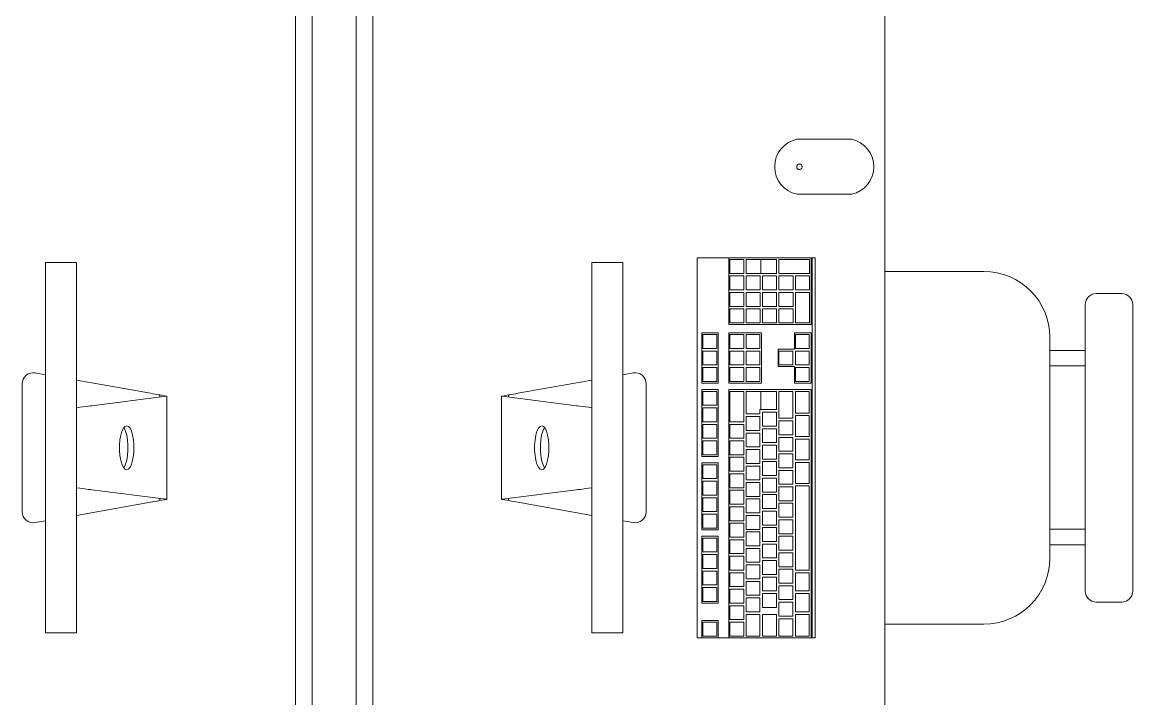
# Model space of a CAD drawing. Header units: inches. Extents: x -1714 to 6424, y -1550 to 970.
# Drawn here: x -826.3 to -775.8, y 525.4 to 556.1 of the extents above; entities that cross this region are included whole.
import ezdxf

# ---------------------------------------------------------------- set-up
doc = ezdxf.new("R2010")
doc.units = ezdxf.units.IN
doc.header["$MEASUREMENT"] = 0
doc.layers.add('A-GENM', color=13, linetype='Continuous', lineweight=9)
doc.layers.add('I-FURN', color=30, linetype='Continuous', lineweight=9)

# ---------------------------------------------------------------- blocks, each defined once
blk = doc.blocks.new('Dynamic_Computer_Desk_with_Chairs_8535 - 6-1470209-L1 - Architectural')
at = {"layer": 'A-GENM'}
for p, q in [((-94.5, 23.5), (-94.5, 21)), ((-92, 21), (-92, 23.5))]:
    blk.add_line(p, q, dxfattribs=at)
for centre, start, end in [((-93.25, 23.219), 12.6804, 167.3196), ((-93.25, 21.281), 192.6804, 347.3196)]:
    blk.add_arc(centre, 1.281, start, end, dxfattribs=at)
at = {"layer": 'I-FURN'}
for p, q in [((-130.5, 25), (60, 25)), ((-71.878, 21.843), (-89.122, 21.843)), ((-89.122, 21.843), (-89.122, 21.695)), ((-89.122, 21.695), (-89.122, 21.652)), ((-89.122, 21.695), (-71.878, 21.695)), ((-71.878, 21.695), (-71.878, 21.843)), ((-71.878, 21.652), (-71.878, 21.695)), ((-89.122, 17.912), (-89.122, 21.652)), ((-89.122, 21.652), (-86.091, 21.652)), ((-89.043, 21.585), (-88.413, 21.585)), ((-89.043, 20.195), (-89.043, 21.585)), ((-88.413, 21.585), (-88.413, 20.195)), ((-88.295, 21.585), (-87.665, 21.585)), ((-88.295, 20.943), (-88.295, 21.585)), ((-87.665, 21.585), (-87.665, 20.943)), ((-87.547, 21.585), (-86.169, 21.585)), ((-87.547, 20.943), (-87.547, 21.585)), ((-86.169, 21.585), (-86.169, 20.943)), ((-86.091, 21.629), (-86.091, 21.652)), ((-86.091, 21.629), (-86.091, 17.912)), ((-85.717, 21.652), (-85.717, 21.629)), ((-85.717, 21.652), (-83.433, 21.652)), ((-85.717, 20.904), (-85.717, 21.629)), ((-85.638, 21.573), (-85.008, 21.573)), ((-85.638, 20.943), (-85.638, 21.573)), ((-85.008, 21.573), (-85.008, 20.943)), ((-84.89, 21.573), (-84.26, 21.573)), ((-84.89, 20.943), (-84.89, 21.573)), ((-84.26, 21.573), (-84.26, 20.943)), ((-84.142, 21.573), (-83.512, 21.573)), ((-84.142, 20.943), (-84.142, 21.573)), ((-83.512, 21.573), (-83.512, 20.943)), ((-83.433, 21.629), (-83.433, 21.652)), ((-83.433, 21.629), (-83.433, 20.904)), ((-83.138, 21.652), (-83.138, 21.629)), ((-83.138, 21.652), (-71.878, 21.652)), ((-83.138, 17.912), (-83.138, 21.629)), ((-83.059, 21.573), (-82.075, 21.573)), ((-83.059, 20.943), (-83.059, 21.573)), ((-82.075, 21.573), (-82.075, 20.943)), ((-81.957, 21.573), (-81.012, 21.573)), ((-81.957, 20.943), (-81.957, 21.573)), ((-81.012, 21.573), (-81.012, 20.943)), ((-80.894, 21.573), (-79.949, 21.573)), ((-80.894, 20.943), (-80.894, 21.573)), ((-79.949, 21.573), (-79.949, 20.943)), ((-79.831, 21.573), (-78.886, 21.573)), ((-79.831, 20.943), (-79.831, 21.573)), ((-78.886, 21.573), (-78.886, 20.943)), ((-78.768, 20.943), (-78.768, 21.573)), ((-78.768, 21.573), (-74.949, 21.573)), ((-74.949, 21.573), (-74.949, 20.943)), ((-74.831, 20.943), (-74.831, 21.573)), ((-74.831, 21.573), (-74.004, 21.573)), ((-74.004, 21.573), (-74.004, 20.943)), ((-73.886, 20.943), (-73.886, 21.573)), ((-73.886, 21.573), (-73.059, 21.573)), ((-73.059, 21.573), (-73.059, 20.943)), ((-72.941, 20.943), (-72.941, 21.573)), ((-72.941, 21.573), (-71.957, 21.573)), ((-71.957, 21.573), (-71.957, 20.943)), ((-71.878, 21.652), (-71.878, 17.912)), ((-87.665, 20.943), (-88.295, 20.943)), ((-88.295, 20.837), (-87.665, 20.837)), ((-88.295, 20.195), (-88.295, 20.837)), ((-87.665, 20.837), (-87.665, 20.195)), ((-86.169, 20.943), (-87.547, 20.943)), ((-87.547, 20.837), (-86.917, 20.837)), ((-87.547, 20.195), (-87.547, 20.837)), ((-86.917, 20.837), (-86.917, 20.195)), ((-86.799, 20.837), (-86.169, 20.837)), ((-86.799, 20.195), (-86.799, 20.837)), ((-86.169, 20.837), (-86.169, 20.195)), ((-84.969, 20.904), (-85.717, 20.904)), ((-85.008, 20.943), (-85.638, 20.943)), ((-84.969, 20.156), (-84.969, 20.904)), ((-84.26, 20.943), (-84.89, 20.943)), ((-84.89, 20.825), (-84.26, 20.825)), ((-84.89, 20.195), (-84.89, 20.825)), ((-84.26, 20.825), (-84.26, 20.195)), ((-83.433, 20.904), (-84.181, 20.904)), ((-84.181, 20.904), (-84.181, 20.156)), ((-83.512, 20.943), (-84.142, 20.943)), ((-82.075, 20.943), (-83.059, 20.943)), ((-83.059, 20.195), (-83.059, 20.826)), ((-83.059, 20.826), (-81.839, 20.826)), ((-81.012, 20.943), (-81.957, 20.943)), ((-81.839, 20.826), (-81.839, 20.195)), ((-81.72, 20.195), (-81.72, 20.826)), ((-81.72, 20.826), (-81.091, 20.826)), ((-81.091, 20.826), (-81.091, 20.195)), ((-80.972, 20.195), (-80.972, 20.826)), ((-80.972, 20.826), (-80.343, 20.826)), ((-79.949, 20.943), (-80.894, 20.943)), ((-80.343, 20.826), (-80.343, 20.195)), ((-80.224, 20.195), (-80.224, 20.826)), ((-80.224, 20.826), (-79.594, 20.826)), ((-78.886, 20.943), (-79.831, 20.943)), ((-79.594, 20.826), (-79.594, 20.195)), ((-79.476, 20.195), (-79.476, 20.826)), ((-79.476, 20.826), (-78.846, 20.826)), ((-78.846, 20.826), (-78.846, 20.195)), ((-74.949, 20.943), (-78.768, 20.943)), ((-78.728, 20.195), (-78.728, 20.826)), ((-78.728, 20.826), (-78.098, 20.826)), ((-78.098, 20.826), (-78.098, 20.195)), ((-77.98, 20.195), (-77.98, 20.826)), ((-77.98, 20.826), (-77.35, 20.826)), ((-77.35, 20.826), (-77.35, 20.195)), ((-77.232, 20.195), (-77.232, 20.826)), ((-77.232, 20.826), (-76.602, 20.826)), ((-76.602, 20.826), (-76.602, 20.195)), ((-76.484, 20.195), (-76.484, 20.826)), ((-76.484, 20.826), (-75.854, 20.826)), ((-75.854, 20.826), (-75.854, 20.195)), ((-75.736, 20.195), (-75.736, 20.826)), ((-75.736, 20.826), (-75.106, 20.826)), ((-75.106, 20.826), (-75.106, 20.195)), ((-74.988, 20.195), (-74.988, 20.826)), ((-74.988, 20.826), (-74.358, 20.826)), ((-74.004, 20.943), (-74.831, 20.943)), ((-74.358, 20.826), (-74.358, 20.195)), ((-74.24, 20.195), (-74.24, 20.826)), ((-74.24, 20.826), (-73.61, 20.826)), ((-73.059, 20.943), (-73.886, 20.943)), ((-73.61, 20.826), (-73.61, 20.195)), ((-73.492, 20.195), (-73.492, 20.826)), ((-73.492, 20.826), (-72.862, 20.826)), ((-71.957, 20.943), (-72.941, 20.943)), ((-72.862, 20.826), (-72.862, 20.195)), ((-72.744, 20.195), (-72.744, 20.825)), ((-72.744, 20.825), (-71.957, 20.825)), ((-71.957, 20.825), (-71.957, 20.195)), ((-88.413, 20.195), (-89.043, 20.195)), ((-87.665, 20.195), (-88.295, 20.195)), ((-86.917, 20.195), (-87.547, 20.195)), ((-86.169, 20.195), (-86.799, 20.195)), ((-84.26, 20.195), (-84.89, 20.195)), ((-81.839, 20.195), (-83.059, 20.195)), ((-81.091, 20.195), (-81.72, 20.195)), ((-80.343, 20.195), (-80.972, 20.195)), ((-79.594, 20.195), (-80.224, 20.195)), ((-78.846, 20.195), (-79.476, 20.195)), ((-78.098, 20.195), (-78.728, 20.195)), ((-77.35, 20.195), (-77.98, 20.195)), ((-76.602, 20.195), (-77.232, 20.195)), ((-75.854, 20.195), (-76.484, 20.195)), ((-75.106, 20.195), (-75.736, 20.195)), ((-74.358, 20.195), (-74.988, 20.195)), ((-73.61, 20.195), (-74.24, 20.195)), ((-72.862, 20.195), (-73.492, 20.195)), ((-71.957, 20.195), (-72.744, 20.195)), ((-89.043, 20.089), (-88.413, 20.089)), ((-89.043, 19.377), (-89.043, 20.089)), ((-88.413, 20.089), (-88.413, 19.377)), ((-88.295, 20.089), (-87.665, 20.089)), ((-88.295, 19.447), (-88.295, 20.089)), ((-87.665, 20.089), (-87.665, 19.447)), ((-87.547, 20.089), (-86.917, 20.089)), ((-87.547, 19.447), (-87.547, 20.089)), ((-86.917, 20.089), (-86.917, 19.447)), ((-86.799, 20.089), (-86.169, 20.089)), ((-86.799, 19.447), (-86.799, 20.089)), ((-86.169, 20.089), (-86.169, 19.447)), ((-84.181, 20.156), (-84.969, 20.156)), ((-83.059, 20.078), (-82.232, 20.078)), ((-83.059, 19.377), (-83.059, 20.078)), ((-82.232, 20.078), (-82.232, 19.377)), ((-82.114, 19.447), (-82.114, 20.078)), ((-82.114, 20.078), (-81.484, 20.078)), ((-81.484, 20.078), (-81.484, 19.447)), ((-81.366, 19.447), (-81.366, 20.078)), ((-81.366, 20.078), (-80.736, 20.078)), ((-80.736, 20.078), (-80.736, 19.447)), ((-80.618, 19.447), (-80.618, 20.078)), ((-80.618, 20.078), (-79.988, 20.078)), ((-79.988, 20.078), (-79.988, 19.447)), ((-79.87, 19.447), (-79.87, 20.078)), ((-79.87, 20.078), (-79.24, 20.078)), ((-79.24, 20.078), (-79.24, 19.447)), ((-79.122, 19.447), (-79.122, 20.078)), ((-79.122, 20.078), (-78.492, 20.078)), ((-78.492, 20.078), (-78.492, 19.447)), ((-78.374, 19.447), (-78.374, 20.078)), ((-78.374, 20.078), (-77.744, 20.078)), ((-77.744, 20.078), (-77.744, 19.447)), ((-77.626, 19.447), (-77.626, 20.078)), ((-77.626, 20.078), (-76.996, 20.078)), ((-76.996, 20.078), (-76.996, 19.447)), ((-76.878, 19.447), (-76.878, 20.078)), ((-76.878, 20.078), (-76.248, 20.078)), ((-76.248, 20.078), (-76.248, 19.447)), ((-76.13, 19.447), (-76.13, 20.078)), ((-76.13, 20.078), (-75.5, 20.078)), ((-75.5, 20.078), (-75.5, 19.447)), ((-75.382, 19.447), (-75.382, 20.078)), ((-75.382, 20.078), (-74.752, 20.078)), ((-74.752, 20.078), (-74.752, 19.447)), ((-74.634, 19.447), (-74.634, 20.078)), ((-74.634, 20.078), (-74.004, 20.078)), ((-74.004, 20.078), (-74.004, 19.447)), ((-73.886, 19.447), (-73.886, 20.078)), ((-73.886, 20.078), (-73.256, 20.078)), ((-73.256, 20.078), (-73.256, 19.447)), ((-72.941, 19.447), (-72.941, 20.077)), ((-72.941, 20.077), (-71.957, 20.077)), ((-71.957, 20.077), (-71.957, 19.447)), ((-89.043, 18.699), (-89.043, 19.377)), ((-89.043, 19.377), (-88.413, 19.377)), ((-88.413, 19.377), (-88.413, 18.699)), ((-87.665, 19.447), (-88.295, 19.447)), ((-88.295, 19.341), (-87.665, 19.341)), ((-88.295, 18.699), (-88.295, 19.341)), ((-87.665, 19.341), (-87.665, 18.699)), ((-86.917, 19.447), (-87.547, 19.447)), ((-87.547, 19.341), (-86.917, 19.341)), ((-87.547, 18.699), (-87.547, 19.341)), ((-86.917, 19.341), (-86.917, 18.699)), ((-86.169, 19.447), (-86.799, 19.447)), ((-86.799, 19.341), (-86.169, 19.341)), ((-86.799, 18.699), (-86.799, 19.341)), ((-86.169, 19.341), (-86.169, 18.699)), ((-85.717, 17.912), (-85.717, 19.408)), ((-85.717, 19.408), (-83.433, 19.408)), ((-85.638, 19.329), (-85.008, 19.329)), ((-85.638, 18.699), (-85.638, 19.329)), ((-85.008, 19.329), (-85.008, 18.699)), ((-84.89, 19.329), (-84.26, 19.329)), ((-84.89, 18.699), (-84.89, 19.329)), ((-84.26, 19.329), (-84.26, 18.699)), ((-84.142, 19.329), (-83.512, 19.329)), ((-84.142, 18.699), (-84.142, 19.329)), ((-83.512, 19.329), (-83.512, 18.699)), ((-83.433, 19.408), (-83.433, 17.912)), ((-83.059, 18.699), (-83.059, 19.377)), ((-83.059, 19.377), (-82.232, 19.377)), ((-82.232, 19.377), (-82.232, 19.33)), ((-82.232, 19.33), (-82.035, 19.33)), ((-81.484, 19.447), (-82.114, 19.447)), ((-82.035, 19.33), (-82.035, 18.699)), ((-81.917, 18.699), (-81.917, 19.33)), ((-81.917, 19.33), (-81.287, 19.33)), ((-80.736, 19.447), (-81.366, 19.447)), ((-81.287, 19.33), (-81.287, 18.699)), ((-81.169, 18.699), (-81.169, 19.33)), ((-81.169, 19.33), (-80.539, 19.33)), ((-79.988, 19.447), (-80.618, 19.447)), ((-80.539, 19.33), (-80.539, 18.699)), ((-80.421, 18.699), (-80.421, 19.33)), ((-80.421, 19.33), (-79.791, 19.33)), ((-79.24, 19.447), (-79.87, 19.447)), ((-79.791, 19.33), (-79.791, 18.699)), ((-79.673, 18.699), (-79.673, 19.33)), ((-79.673, 19.33), (-79.043, 19.33)), ((-78.492, 19.447), (-79.122, 19.447)), ((-79.043, 19.33), (-79.043, 18.699)), ((-78.925, 18.699), (-78.925, 19.33)), ((-78.925, 19.33), (-78.295, 19.33)), ((-77.744, 19.447), (-78.374, 19.447)), ((-78.295, 19.33), (-78.295, 18.699)), ((-78.177, 18.699), (-78.177, 19.33)), ((-78.177, 19.33), (-77.547, 19.33)), ((-76.996, 19.447), (-77.626, 19.447)), ((-77.547, 19.33), (-77.547, 18.699)), ((-77.429, 18.699), (-77.429, 19.33)), ((-77.429, 19.33), (-76.799, 19.33)), ((-76.248, 19.447), (-76.878, 19.447)), ((-76.799, 19.33), (-76.799, 18.699)), ((-76.681, 18.699), (-76.681, 19.33)), ((-76.681, 19.33), (-76.051, 19.33)), ((-75.5, 19.447), (-76.13, 19.447)), ((-76.051, 19.33), (-76.051, 18.699)), ((-75.933, 18.699), (-75.933, 19.33)), ((-75.933, 19.33), (-75.303, 19.33)), ((-74.752, 19.447), (-75.382, 19.447)), ((-75.303, 19.33), (-75.303, 18.699)), ((-75.185, 18.699), (-75.185, 19.33)), ((-75.185, 19.33), (-74.555, 19.33)), ((-74.004, 19.447), (-74.634, 19.447)), ((-74.555, 19.33), (-74.555, 18.699)), ((-74.437, 18.699), (-74.437, 19.33)), ((-74.437, 19.33), (-73.807, 19.33)), ((-73.256, 19.447), (-73.886, 19.447)), ((-73.807, 19.33), (-73.807, 18.699)), ((-73.689, 18.699), (-73.689, 19.33)), ((-73.689, 19.33), (-73.059, 19.33)), ((-73.059, 19.33), (-73.059, 18.699)), ((-71.957, 19.447), (-72.941, 19.447)), ((-72.941, 18.699), (-72.941, 19.329)), ((-72.941, 19.329), (-71.957, 19.329)), ((-71.957, 19.329), (-71.957, 18.699)), ((-88.413, 18.699), (-89.043, 18.699)), ((-87.665, 18.699), (-88.295, 18.699)), ((-86.917, 18.699), (-87.547, 18.699)), ((-86.169, 18.699), (-86.799, 18.699)), ((-85.008, 18.699), (-85.638, 18.699)), ((-84.26, 18.699), (-84.89, 18.699)), ((-83.512, 18.699), (-84.142, 18.699)), ((-82.035, 18.699), (-83.059, 18.699)), ((-81.287, 18.699), (-81.917, 18.699)), ((-80.539, 18.699), (-81.169, 18.699)), ((-79.791, 18.699), (-80.421, 18.699)), ((-79.043, 18.699), (-79.673, 18.699)), ((-78.295, 18.699), (-78.925, 18.699)), ((-77.547, 18.699), (-78.177, 18.699)), ((-76.799, 18.699), (-77.429, 18.699)), ((-76.051, 18.699), (-76.681, 18.699)), ((-75.303, 18.699), (-75.933, 18.699)), ((-74.555, 18.699), (-75.185, 18.699)), ((-73.807, 18.699), (-74.437, 18.699)), ((-73.059, 18.699), (-73.689, 18.699)), ((-71.957, 18.699), (-72.941, 18.699)), ((-89.043, 18.604), (-88.413, 18.604)), ((-89.043, 17.964), (-89.043, 18.604)), ((-88.413, 18.604), (-88.413, 17.964)), ((-88.295, 18.604), (-87.665, 18.604)), ((-88.295, 17.964), (-88.295, 18.604)), ((-87.665, 18.604), (-87.665, 17.964)), ((-87.547, 18.604), (-86.917, 18.604)), ((-87.547, 17.964), (-87.547, 18.604)), ((-86.917, 18.604), (-86.917, 17.964)), ((-86.799, 18.604), (-86.169, 18.604)), ((-86.799, 17.964), (-86.799, 18.604)), ((-86.169, 18.604), (-86.169, 17.964)), ((-85.638, 18.604), (-85.008, 18.604)), ((-85.638, 17.964), (-85.638, 18.604)), ((-85.008, 18.604), (-85.008, 17.964)), ((-84.89, 18.604), (-84.26, 18.604)), ((-84.89, 17.964), (-84.89, 18.604)), ((-84.26, 18.604), (-84.26, 17.964)), ((-84.142, 18.604), (-83.512, 18.604)), ((-84.142, 17.964), (-84.142, 18.604)), ((-83.512, 18.604), (-83.512, 17.964)), ((-83.059, 18.604), (-81.681, 18.604)), ((-83.059, 17.964), (-83.059, 18.604)), ((-81.681, 18.604), (-81.681, 17.964)), ((-81.563, 17.964), (-81.563, 18.593)), ((-81.563, 18.593), (-80.933, 18.593)), ((-80.933, 18.593), (-80.933, 17.964)), ((-80.815, 17.964), (-80.815, 18.593)), ((-80.815, 18.593), (-80.185, 18.593)), ((-80.185, 18.593), (-80.185, 17.964)), ((-80.067, 17.964), (-80.067, 18.593)), ((-80.067, 18.593), (-79.437, 18.593)), ((-79.437, 18.593), (-79.437, 17.964)), ((-79.319, 17.964), (-79.319, 18.593)), ((-79.319, 18.593), (-78.689, 18.593)), ((-78.689, 18.593), (-78.689, 17.964)), ((-78.571, 17.964), (-78.571, 18.593)), ((-78.571, 18.593), (-77.941, 18.593)), ((-77.941, 18.593), (-77.941, 17.964)), ((-77.823, 17.964), (-77.823, 18.593)), ((-77.823, 18.593), (-77.193, 18.593)), ((-77.193, 18.593), (-77.193, 17.964)), ((-77.075, 17.964), (-77.075, 18.593)), ((-77.075, 18.593), (-76.445, 18.593)), ((-76.445, 18.593), (-76.445, 17.964)), ((-76.327, 17.964), (-76.327, 18.593)), ((-76.327, 18.593), (-75.697, 18.593)), ((-75.697, 18.593), (-75.697, 17.964)), ((-75.579, 17.964), (-75.579, 18.593)), ((-75.579, 18.593), (-74.949, 18.593)), ((-74.949, 18.593), (-74.949, 17.964)), ((-74.831, 17.964), (-74.831, 18.593)), ((-74.831, 18.593), (-74.201, 18.593)), ((-74.201, 18.593), (-74.201, 17.964)), ((-74.083, 17.964), (-74.083, 18.593)), ((-74.083, 18.593), (-73.453, 18.593)), ((-73.453, 18.593), (-73.453, 17.964)), ((-73.335, 17.964), (-73.335, 18.593)), ((-73.335, 18.593), (-72.705, 18.593)), ((-72.705, 18.593), (-72.705, 17.964)), ((-72.587, 17.964), (-72.587, 18.593)), ((-72.587, 18.593), (-71.957, 18.593)), ((-71.957, 18.593), (-71.957, 17.964)), ((-89.122, 16.727), (-89.122, 17.912)), ((-86.091, 17.912), (-89.122, 17.912)), ((-88.413, 17.962), (-89.043, 17.962)), ((-87.665, 17.962), (-88.295, 17.962)), ((-86.917, 17.962), (-87.547, 17.962)), ((-86.169, 17.962), (-86.799, 17.962)), ((-83.433, 17.912), (-85.717, 17.912)), ((-85.008, 17.962), (-85.638, 17.962)), ((-84.26, 17.962), (-84.89, 17.962)), ((-83.512, 17.962), (-84.142, 17.962)), ((-71.878, 17.912), (-83.138, 17.912)), ((-81.681, 17.962), (-83.059, 17.962)), ((-80.933, 17.962), (-81.563, 17.962)), ((-80.185, 17.962), (-80.815, 17.962)), ((-79.437, 17.962), (-80.067, 17.962)), ((-78.689, 17.962), (-79.319, 17.962)), ((-77.941, 17.962), (-78.571, 17.962)), ((-77.193, 17.962), (-77.823, 17.962)), ((-76.445, 17.962), (-77.075, 17.962)), ((-75.697, 17.962), (-76.327, 17.962)), ((-74.949, 17.962), (-75.579, 17.962)), ((-74.201, 17.962), (-74.831, 17.962)), ((-73.453, 17.962), (-74.083, 17.962)), ((-72.705, 17.962), (-73.335, 17.962)), ((-71.957, 17.962), (-72.587, 17.962)), ((-71.878, 17.912), (-71.878, 17.439)), ((-85.717, 16.727), (-85.717, 17.439)), ((-85.717, 17.439), (-83.433, 17.439)), ((-85.638, 16.742), (-85.638, 17.372)), ((-85.638, 17.372), (-85.008, 17.372)), ((-85.008, 17.372), (-85.008, 16.742)), ((-84.89, 16.742), (-84.89, 17.372)), ((-84.89, 17.372), (-84.26, 17.372)), ((-84.26, 17.372), (-84.26, 16.742)), ((-84.142, 16.742), (-84.142, 17.372)), ((-84.142, 17.372), (-83.512, 17.372)), ((-83.512, 17.372), (-83.512, 16.742)), ((-83.433, 17.439), (-83.433, 16.727)), ((-83.138, 16.727), (-83.138, 17.439)), ((-83.138, 17.439), (-80.106, 17.439)), ((-83.059, 16.742), (-83.059, 17.372)), ((-83.059, 17.372), (-82.429, 17.372)), ((-82.429, 17.372), (-82.429, 16.742)), ((-82.311, 16.742), (-82.311, 17.372)), ((-82.311, 17.372), (-81.681, 17.372)), ((-81.681, 17.372), (-81.681, 16.742)), ((-81.563, 16.742), (-81.563, 17.372)), ((-81.563, 17.372), (-80.933, 17.372)), ((-80.933, 17.372), (-80.933, 16.742)), ((-80.815, 16.742), (-80.815, 17.372)), ((-80.815, 17.372), (-80.185, 17.372)), ((-80.185, 17.372), (-80.185, 16.742)), ((-80.106, 17.439), (-80.106, 16.727)), ((-79.811, 16.727), (-79.811, 17.439)), ((-79.811, 17.439), (-76.78, 17.439)), ((-79.732, 16.742), (-79.732, 17.372)), ((-79.732, 17.372), (-79.102, 17.372)), ((-79.102, 17.372), (-79.102, 16.742)), ((-78.984, 16.742), (-78.984, 17.372)), ((-78.984, 17.372), (-78.354, 17.372)), ((-78.354, 17.372), (-78.354, 16.742)), ((-78.236, 16.742), (-78.236, 17.372)), ((-78.236, 17.372), (-77.606, 17.372)), ((-77.606, 17.372), (-77.606, 16.742)), ((-77.488, 16.742), (-77.488, 17.372)), ((-77.488, 17.372), (-76.858, 17.372)), ((-76.858, 17.372), (-76.858, 16.742)), ((-76.78, 17.439), (-76.78, 16.727)), ((-76.484, 16.727), (-76.484, 17.439)), ((-76.484, 17.439), (-73.453, 17.439)), ((-76.406, 16.742), (-76.406, 17.372)), ((-76.406, 17.372), (-75.776, 17.372)), ((-75.776, 17.372), (-75.776, 16.742)), ((-75.657, 16.742), (-75.657, 17.372)), ((-75.657, 17.372), (-75.028, 17.372)), ((-75.028, 17.372), (-75.028, 16.742)), ((-74.909, 16.742), (-74.909, 17.372)), ((-74.909, 17.372), (-74.28, 17.372)), ((-74.28, 17.372), (-74.28, 16.742)), ((-74.161, 16.742), (-74.161, 17.372)), ((-74.161, 17.372), (-73.531, 17.372)), ((-73.531, 17.372), (-73.531, 16.742)), ((-73.453, 17.439), (-73.453, 16.727)), ((-72.665, 16.727), (-72.665, 17.439)), ((-72.665, 17.439), (-71.878, 17.439)), ((-72.587, 16.742), (-72.587, 17.372)), ((-72.587, 17.372), (-71.957, 17.372)), ((-71.957, 17.372), (-71.957, 16.742)), ((-71.878, 17.439), (-71.878, 16.691)), ((-89.122, 16.727), (-89.122, 16.589)), ((-85.717, 16.727), (-85.717, 16.691)), ((-83.433, 16.691), (-85.717, 16.691)), ((-85.008, 16.742), (-85.638, 16.742)), ((-84.26, 16.742), (-84.89, 16.742)), ((-83.512, 16.742), (-84.142, 16.742)), ((-83.433, 16.691), (-83.433, 16.727)), ((-83.138, 16.727), (-83.138, 16.691)), ((-80.106, 16.691), (-83.138, 16.691)), ((-82.429, 16.742), (-83.059, 16.742)), ((-81.681, 16.742), (-82.311, 16.742)), ((-80.933, 16.742), (-81.563, 16.742)), ((-80.185, 16.742), (-80.815, 16.742)), ((-80.106, 16.691), (-80.106, 16.727)), ((-79.811, 16.727), (-79.811, 16.691)), ((-76.78, 16.691), (-79.811, 16.691)), ((-79.102, 16.742), (-79.732, 16.742)), ((-78.354, 16.742), (-78.984, 16.742)), ((-77.606, 16.742), (-78.236, 16.742)), ((-76.858, 16.742), (-77.488, 16.742)), ((-76.78, 16.691), (-76.78, 16.727)), ((-76.484, 16.727), (-76.484, 16.691)), ((-73.453, 16.691), (-76.484, 16.691)), ((-75.776, 16.742), (-76.406, 16.742)), ((-75.028, 16.742), (-75.657, 16.742)), ((-74.28, 16.742), (-74.909, 16.742)), ((-73.531, 16.742), (-74.161, 16.742)), ((-73.453, 16.691), (-73.453, 16.727)), ((-72.665, 16.727), (-72.665, 16.691)), ((-71.878, 16.691), (-72.665, 16.691)), ((-71.957, 16.742), (-72.587, 16.742)), ((-71.878, 16.589), (-71.878, 16.691)), ((-89.122, 16.488), (-89.122, 16.589)), ((-89.122, 16.488), (-71.878, 16.488)), ((-71.878, 16.589), (-71.878, 16.488)), ((-77.596, 14.166), (-83.404, 14.166)), ((-83.897, 13.58), (-83.812, 13.103)), ((-77.188, 13.103), (-77.103, 13.58)), ((-88.9, 13.103), (-88.9, 11.703)), ((-88.15, 13.103), (-88.9, 13.103)), ((-88.15, 13.103), (-72.85, 13.103)), ((-72.1, 13.103), (-72.85, 13.103)), ((-72.1, 11.703), (-72.1, 13.103)), ((-88.9, 11.703), (-88.15, 11.703)), ((-72.85, 11.703), (-88.15, 11.703)), ((-83.566, 11.703), (-82.973, 8.344)), ((-78.027, 8.344), (-77.434, 11.703)), ((-72.85, 11.703), (-72.1, 11.703)), ((-82.406, 10.998), (-82.836, 7.63)), ((-78.164, 7.63), (-78.594, 10.998)), ((-82.897, 7.911), (-82.907, 7.97)), ((-82.897, 7.911), (-82.801, 7.911)), ((-82.849, 7.637), (-82.897, 7.911)), ((-82.836, 7.637), (-82.849, 7.637)), ((-82.841, 7.594), (-78.159, 7.594)), ((-78.199, 7.911), (-78.103, 7.911)), ((-78.151, 7.637), (-78.164, 7.637)), ((-78.103, 7.911), (-78.151, 7.637)), ((-78.093, 7.97), (-78.103, 7.911)), ((-130.5, 1.75), (60, 1.75)), ((-130.5, 1), (60, 1))]:
    blk.add_line(p, q, dxfattribs=at)
at = {"layer": 'I-FURN', "flags": 128}
for points in [[(-82.316, 11.703), (-82.335, 11.551), (-82.354, 11.404), (-82.371, 11.269), (-82.386, 11.152), (-82.398, 11.06), (-82.406, 10.998)], [(-78.594, 10.998), (-78.602, 11.06), (-78.614, 11.152), (-78.629, 11.269), (-78.646, 11.404), (-78.665, 11.551), (-78.684, 11.703)], [(-81.5, 9.423), (-81.471, 9.501), (-81.385, 9.574), (-81.249, 9.639), (-81.068, 9.691), (-80.855, 9.727), (-80.621, 9.746), (-80.379, 9.746), (-80.145, 9.727), (-79.932, 9.691), (-79.751, 9.639), (-79.615, 9.574), (-79.529, 9.501), (-79.5, 9.423)], [(-79.5, 9.423), (-79.529, 9.346), (-79.615, 9.272), (-79.751, 9.208), (-79.932, 9.156), (-80.145, 9.12), (-80.379, 9.101), (-80.621, 9.101), (-80.855, 9.12), (-81.068, 9.156), (-81.249, 9.208), (-81.385, 9.272), (-81.471, 9.346), (-81.5, 9.423)], [(-81.385, 9.535), (-81.249, 9.471), (-81.068, 9.419), (-80.855, 9.383), (-80.621, 9.364), (-80.379, 9.364), (-80.145, 9.383), (-79.932, 9.419), (-79.751, 9.471), (-79.615, 9.535)], [(-82.973, 8.344), (-82.955, 8.24), (-82.937, 8.14), (-82.921, 8.05), (-82.908, 7.972), (-82.897, 7.911)], [(-78.103, 7.911), (-78.092, 7.972), (-78.079, 8.05), (-78.063, 8.14), (-78.045, 8.24), (-78.027, 8.344)], [(-82.836, 7.63), (-82.84, 7.603), (-82.841, 7.594)], [(-78.159, 7.594), (-78.16, 7.603), (-78.164, 7.63)]]:
    blk.add_lwpolyline(points, dxfattribs=at)
at = {"layer": 'I-FURN'}
for centre, radius, start, end in [((-93.25, 21.124), 0.124, 0, 180), ((-93.25, 21.124), 0.124, 0, 105), ((-93.25, 21.124), 0.124, 165, 180), ((-93.25, 21.124), 0.124, 180, 0), ((-93.25, 21.124), 0.124, 180, 195), ((-93.25, 21.124), 0.124, 225, 0), ((-83.404, 13.666), 0.5, 90, 190), ((-77.596, 13.666), 0.5, 350, 90)]:
    blk.add_arc(centre, radius, start, end, dxfattribs=at)
blk = doc.blocks.new('Chair-Stacking - Chair-Stacking-1465892-L1 - Architectural')
at = {"layer": 'I-FURN'}
for p, q in [((-15.049, 6.289), (-15.049, 1.789)), ((0.951, 6.289), (0.951, 1.789)), ((-12.049, -1.211), (-2.049, -1.211)), ((-11.456, -1.211), (-11.456, -2.813)), ((-11.456, -1.211), (-10.737, -1.211)), ((-10.737, -1.211), (-10.737, -2.813)), ((-3.337, -1.211), (-3.337, -2.813)), ((-2.632, -1.211), (-3.337, -1.211)), ((-2.632, -1.211), (-2.632, -2.813)), ((-13.549, -2.813), (-0.549, -2.813)), ((-14.049, -3.313), (-14.049, -4.472)), ((-0.049, -3.313), (-0.049, -4.472)), ((-13.549, -4.972), (-0.549, -4.972))]:
    blk.add_line(p, q, dxfattribs=at)
for centre, radius, start, end in [((-12.049, 1.789), 3, 180, 270), ((-2.049, 1.789), 3, 270, 0), ((-13.549, -3.313), 0.5, 90, 180), ((-0.549, -3.313), 0.5, 360, 90), ((-13.549, -4.472), 0.5, 180, 270), ((-0.549, -4.472), 0.5, 270, 0)]:
    blk.add_arc(centre, radius, start, end, dxfattribs=at)
blk = doc.blocks.new('Dynamic_Computer_Desk_with_Chairs_8535 - 6-1470367-L1 - Architectural')
at = {"layer": 'I-FURN'}
for p, q in [((60, -1), (-130.5, -1)), ((60, -1.75), (-130.5, -1.75)), ((-82.907, -7.97), (-82.897, -7.911)), ((-82.897, -7.911), (-82.849, -7.637)), ((-82.801, -7.911), (-82.897, -7.911)), ((-82.849, -7.637), (-82.836, -7.637)), ((-78.159, -7.594), (-82.841, -7.594)), ((-82.836, -7.63), (-82.406, -10.998)), ((-78.594, -10.998), (-78.164, -7.63)), ((-78.103, -7.911), (-78.199, -7.911)), ((-78.164, -7.637), (-78.151, -7.637)), ((-78.151, -7.637), (-78.103, -7.911)), ((-78.103, -7.911), (-78.093, -7.97)), ((-82.973, -8.344), (-83.566, -11.703)), ((-77.434, -11.703), (-78.027, -8.344)), ((-88.9, -11.703), (-88.9, -13.103)), ((-88.15, -11.703), (-88.9, -11.703)), ((-88.15, -11.703), (-72.85, -11.703)), ((-72.1, -11.703), (-72.85, -11.703)), ((-72.1, -13.103), (-72.1, -11.703)), ((-88.9, -13.103), (-88.15, -13.103)), ((-72.85, -13.103), (-88.15, -13.103)), ((-83.812, -13.103), (-83.897, -13.58)), ((-77.103, -13.58), (-77.188, -13.103)), ((-72.85, -13.103), (-72.1, -13.103)), ((-83.404, -14.166), (-77.596, -14.166))]:
    blk.add_line(p, q, dxfattribs=at)
at = {"layer": 'I-FURN', "flags": 128}
for points in [[(-82.897, -7.911), (-82.908, -7.972), (-82.921, -8.05), (-82.937, -8.14), (-82.955, -8.24), (-82.973, -8.344)], [(-82.841, -7.594), (-82.84, -7.603), (-82.836, -7.63)], [(-78.164, -7.63), (-78.16, -7.603), (-78.159, -7.594)], [(-78.027, -8.344), (-78.045, -8.24), (-78.063, -8.14), (-78.079, -8.05), (-78.092, -7.972), (-78.103, -7.911)], [(-81.5, -9.423), (-81.471, -9.346), (-81.385, -9.272), (-81.249, -9.208), (-81.068, -9.156), (-80.855, -9.12), (-80.621, -9.101), (-80.379, -9.101), (-80.145, -9.12), (-79.932, -9.156), (-79.751, -9.208), (-79.615, -9.272), (-79.529, -9.346), (-79.5, -9.423)], [(-79.5, -9.423), (-79.529, -9.501), (-79.615, -9.574), (-79.751, -9.639), (-79.932, -9.691), (-80.145, -9.727), (-80.379, -9.746), (-80.621, -9.746), (-80.855, -9.727), (-81.068, -9.691), (-81.249, -9.639), (-81.385, -9.574), (-81.471, -9.501), (-81.5, -9.423)], [(-79.615, -9.535), (-79.751, -9.471), (-79.932, -9.419), (-80.145, -9.383), (-80.379, -9.364), (-80.621, -9.364), (-80.855, -9.383), (-81.068, -9.419), (-81.249, -9.471), (-81.385, -9.535)], [(-82.406, -10.998), (-82.398, -11.06), (-82.386, -11.152), (-82.371, -11.269), (-82.354, -11.404), (-82.335, -11.551), (-82.316, -11.703)], [(-78.684, -11.703), (-78.665, -11.551), (-78.646, -11.404), (-78.629, -11.269), (-78.614, -11.152), (-78.602, -11.06), (-78.594, -10.998)]]:
    blk.add_lwpolyline(points, dxfattribs=at)
at = {"layer": 'I-FURN'}
for centre, start, end in [((-83.404, -13.666), 170, 270), ((-77.596, -13.666), 270, 10)]:
    blk.add_arc(centre, 0.5, start, end, dxfattribs=at)

msp = doc.modelspace()

# ---------------------------------------------------------------- block references
at = {"layer": 'I-FURN'}
for name, p, rotation in [('Dynamic_Computer_Desk_with_Chairs_8535 - 6-1470367-L1 - Architectural', (-812.10819, 456.27598), 269.9999999999997), ('Dynamic_Computer_Desk_with_Chairs_8535 - 6-1470209-L1 - Architectural', (-812.10819, 456.27598), 269.9999999999997), ('Chair-Stacking - Chair-Stacking-1465892-L1 - Architectural', (-780.81955, 543.82516), 89.99999999999952)]:
    msp.add_blockref(name, p, dxfattribs=dict(at, rotation=rotation))

doc.saveas('drawing.dxf')
